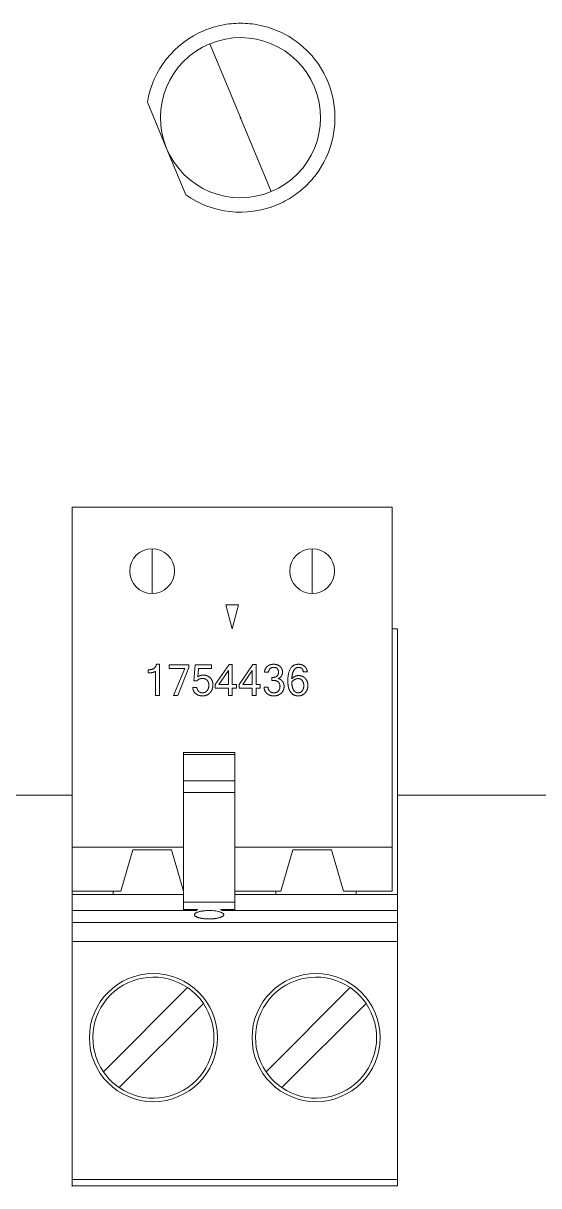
# Model space of a CAD drawing. Header units: millimetres. Extents: x 145 to 1488, y 403 to 626.
# Drawn here: x 1368.11 to 1384.21, y 454.77 to 491.08 of the extents above; entities that cross this region are included whole.
import ezdxf

# ---------------------------------------------------------------- set-up
doc = ezdxf.new("R2010")
doc.units = ezdxf.units.MM
doc.layers.add('TANGENT EDGES', color=7, linetype='Continuous', lineweight=0)
doc.layers.add('VISIBLE', color=7, linetype='Continuous', lineweight=0)

msp = doc.modelspace()

# ---------------------------------------------------------------- linework, layer by layer
at = {"layer": 'TANGENT EDGES'}
for p, q in [((1374.893, 488.139), (1373.939, 490.439)), ((1375.854, 485.821), (1374.901, 488.121)), ((1372.136, 474.67), (1372.136, 473.27)), ((1377.136, 473.27), (1377.136, 474.67)), ((1374.716, 468.246), (1373.116, 468.246)), ((1374.716, 467.425), (1373.116, 467.425)), ((1373.564, 463.402), (1373.116, 463.402)), ((1374.716, 463.402), (1374.268, 463.402)), ((1379.796, 462.4), (1369.636, 462.4)), ((1369.636, 454.974), (1379.796, 454.974)), ((1379.796, 454.774), (1369.636, 454.774))]:
    msp.add_line(p, q, dxfattribs=at)
for centre, radius, start, end in [((1374.897, 488.13), 0.01, 112.5227, 292.5227), ((1374.897, 488.13), 0.01, 292.5227, 112.5227), ((1372.136, 473.97), 0.7, 90, 270), ((1372.136, 473.97), 0.7, 270, 90), ((1377.136, 473.97), 0.7, 90, 270), ((1377.136, 473.97), 0.7, 270, 90)]:
    msp.add_arc(centre, radius, start, end, dxfattribs=at)
at = {"layer": 'VISIBLE'}
for p, q in [((1371.987, 488.619), (1372.587, 487.172)), ((1372.587, 487.172), (1373.187, 485.726)), ((1369.636, 475.97), (1369.636, 466.97)), ((1369.636, 475.97), (1379.636, 475.97)), ((1379.636, 475.97), (1379.636, 466.97)), ((1374.837, 472.92), (1374.435, 472.92)), ((1374.435, 472.92), (1374.636, 472.17)), ((1374.837, 472.92), (1374.636, 472.17)), ((1379.636, 472.17), (1379.796, 472.17)), ((1379.796, 463.87), (1379.796, 472.17)), ((1372.012, 470.791), (1372.012, 470.887)), ((1372.27, 471.06), (1372.364, 471.06)), ((1372.364, 471.06), (1372.364, 470.09)), ((1372.67, 470.931), (1372.67, 471.044)), ((1372.67, 471.044), (1373.287, 471.044)), ((1373.159, 470.931), (1372.67, 470.931)), ((1372.803, 470.09), (1373.159, 470.931)), ((1373.287, 470.958), (1372.94, 470.09)), ((1373.287, 471.044), (1373.287, 470.958)), ((1373.438, 470.54), (1373.478, 471.044)), ((1373.478, 471.044), (1373.99, 471.044)), ((1373.583, 470.931), (1373.562, 470.666)), ((1373.99, 470.931), (1373.583, 470.931)), ((1373.99, 471.044), (1373.99, 470.931)), ((1374.109, 470.426), (1374.544, 471.056)), ((1374.544, 471.056), (1374.64, 471.056)), ((1374.64, 471.056), (1374.64, 470.426)), ((1374.851, 470.426), (1375.285, 471.056)), ((1375.285, 471.056), (1375.382, 471.056)), ((1375.382, 471.056), (1375.382, 470.426)), ((1372.242, 470.09), (1372.242, 470.841)), ((1373.534, 470.54), (1373.438, 470.54)), ((1374.517, 470.863), (1374.224, 470.426)), ((1374.517, 470.426), (1374.517, 470.863)), ((1375.259, 470.863), (1374.966, 470.426)), ((1375.259, 470.426), (1375.259, 470.863)), ((1375.77, 470.812), (1375.643, 470.812)), ((1375.875, 470.555), (1375.875, 470.651)), ((1375.875, 470.651), (1375.903, 470.651)), ((1375.922, 470.555), (1375.875, 470.555)), ((1376.984, 470.823), (1376.857, 470.823)), ((1373.404, 470.34), (1373.531, 470.34)), ((1374.109, 470.318), (1374.109, 470.426)), ((1374.517, 470.318), (1374.109, 470.318)), ((1374.224, 470.426), (1374.517, 470.426)), ((1374.517, 470.09), (1374.517, 470.318)), ((1374.64, 470.426), (1374.769, 470.426)), ((1374.64, 470.318), (1374.64, 470.09)), ((1374.769, 470.318), (1374.64, 470.318)), ((1374.769, 470.426), (1374.769, 470.318)), ((1374.851, 470.318), (1374.851, 470.426)), ((1375.259, 470.318), (1374.851, 470.318)), ((1374.966, 470.426), (1375.259, 470.426)), ((1375.259, 470.09), (1375.259, 470.318)), ((1375.382, 470.426), (1375.511, 470.426)), ((1375.511, 470.318), (1375.382, 470.318)), ((1375.382, 470.318), (1375.382, 470.09)), ((1375.511, 470.426), (1375.511, 470.318)), ((1375.631, 470.342), (1375.758, 470.342)), ((1372.364, 470.09), (1372.242, 470.09)), ((1372.94, 470.09), (1372.803, 470.09)), ((1374.64, 470.09), (1374.517, 470.09)), ((1375.382, 470.09), (1375.259, 470.09)), ((1374.716, 468.31), (1373.116, 468.31)), ((1373.116, 468.31), (1373.116, 468.246)), ((1373.116, 468.246), (1373.116, 467.425)), ((1374.716, 468.31), (1374.716, 468.246)), ((1374.716, 468.246), (1374.716, 467.425)), ((1373.116, 467.055), (1373.116, 467.425)), ((1374.716, 467.055), (1374.716, 467.425)), ((1369.636, 466.97), (1364.796, 466.97)), ((1369.636, 466.97), (1369.636, 465.344)), ((1374.716, 467.055), (1373.116, 467.055)), ((1373.116, 463.627), (1373.116, 467.055)), ((1374.716, 463.627), (1374.716, 467.055)), ((1379.636, 466.97), (1379.636, 465.344)), ((1384.636, 466.97), (1379.796, 466.97)), ((1373.116, 465.344), (1369.636, 465.344)), ((1369.636, 465.344), (1369.636, 463.97)), ((1371.531, 465.27), (1371.161, 463.97)), ((1372.741, 465.27), (1371.531, 465.27)), ((1373.111, 463.97), (1372.741, 465.27)), ((1379.636, 465.344), (1374.716, 465.344)), ((1376.531, 465.27), (1376.161, 463.97)), ((1377.741, 465.27), (1376.531, 465.27)), ((1377.741, 465.27), (1378.111, 463.97)), ((1379.636, 465.344), (1379.636, 463.97)), ((1369.636, 463.97), (1371.161, 463.97)), ((1369.636, 463.97), (1369.636, 463.87)), ((1369.636, 463.87), (1369.636, 463.37)), ((1369.636, 463.87), (1370.921, 463.87)), ((1370.921, 463.97), (1370.921, 463.87)), ((1373.116, 463.87), (1370.921, 463.87)), ((1373.111, 463.97), (1373.116, 463.97)), ((1374.716, 463.627), (1373.116, 463.627)), ((1373.116, 463.627), (1373.116, 463.402)), ((1374.716, 463.97), (1376.161, 463.97)), ((1374.716, 463.87), (1376.001, 463.87)), ((1374.716, 463.627), (1374.716, 463.402)), ((1376.001, 463.87), (1376.001, 463.97)), ((1378.511, 463.87), (1376.001, 463.87)), ((1378.111, 463.97), (1379.636, 463.97)), ((1378.511, 463.87), (1378.511, 463.97)), ((1378.511, 463.87), (1379.796, 463.87)), ((1379.796, 463.37), (1379.796, 463.87)), ((1369.636, 463.37), (1373.535, 463.37)), ((1369.636, 463.37), (1369.636, 463)), ((1373.116, 463.37), (1373.116, 463.402)), ((1374.298, 463.37), (1379.796, 463.37)), ((1374.716, 463.37), (1374.716, 463.402)), ((1379.796, 463), (1379.796, 463.37)), ((1369.636, 463), (1379.796, 463)), ((1369.636, 463), (1369.636, 462.4)), ((1379.796, 463), (1379.796, 462.4)), ((1369.636, 454.974), (1369.636, 462.4)), ((1379.796, 454.974), (1379.796, 462.4)), ((1370.614, 458.333), (1373.243, 460.962)), ((1378.323, 460.962), (1375.694, 458.333)), ((1373.738, 460.467), (1371.109, 457.838)), ((1376.189, 457.838), (1378.818, 460.467)), ((1369.636, 454.774), (1369.636, 454.974)), ((1379.796, 454.774), (1379.796, 454.974)), ((1369.636, 454.774), (1369.636, 454.75))]:
    msp.add_line(p, q, dxfattribs=at)
for centre, radius, start, end in [((1374.897, 488.13), 2.95, 112.5227, 170.4589), ((1374.897, 488.13), 2.95, 101.2727, 112.5227), ((1374.897, 488.13), 2.95, 90.0227, 101.2727), ((1374.897, 488.13), 2.95, 78.7727, 90.0227), ((1374.897, 488.13), 2.95, 56.2727, 78.7727), ((1374.897, 488.13), 2.5, 292.5227, 112.5227), ((1374.897, 488.13), 2.95, 45.0227, 56.2727), ((1374.897, 488.13), 2.5, 112.5227, 292.5227), ((1374.897, 488.13), 2.95, 33.7727, 45.0227), ((1374.897, 488.13), 2.95, 11.2727, 33.7727), ((1374.897, 488.13), 2.95, 0.0227, 11.2727), ((1374.897, 488.13), 2.95, 348.7727, 0.0227), ((1374.897, 488.13), 2.95, 326.2727, 348.7727), ((1374.897, 488.13), 2.95, 315.0227, 326.2727), ((1374.897, 488.13), 2.95, 303.7727, 315.0227), ((1374.897, 488.13), 2.95, 234.5865, 292.5227), ((1374.897, 488.13), 2.95, 292.5227, 303.7727), ((1372.176, 459.4), 2, 90, 270), ((1372.176, 459.4), 1.891, 55.6635, 135), ((1372.176, 459.4), 2, 270, 90), ((1377.256, 459.4), 2, 90, 270), ((1377.256, 459.4), 1.891, 55.6635, 135), ((1377.256, 459.4), 2, 270, 90), ((1372.176, 459.4), 1.891, 135, 214.3365), ((1372.176, 459.4), 1.891, 34.3365, 55.6635), ((1377.256, 459.4), 1.891, 135, 214.3365), ((1377.256, 459.4), 1.891, 34.3365, 55.6635), ((1372.176, 459.4), 1.891, 315, 34.3365), ((1377.256, 459.4), 1.891, 315, 34.3365), ((1372.176, 459.4), 1.891, 214.3365, 235.6635), ((1377.256, 459.4), 1.891, 214.3365, 235.6635), ((1372.176, 459.4), 1.891, 235.6635, 315), ((1377.256, 459.4), 1.891, 235.6635, 315)]:
    msp.add_arc(centre, radius, start, end, dxfattribs=at)
for points in [[(1372.012, 470.887), (1372.237, 470.887), (1372.27, 471.06)], [(1375.643, 470.812), (1375.657, 470.933), (1375.736, 470.997)], [(1375.736, 470.997), (1375.815, 471.06), (1375.93, 471.06)], [(1375.932, 470.964), (1375.787, 470.964), (1375.77, 470.812)], [(1375.93, 471.06), (1376.057, 471.06), (1376.133, 470.991)], [(1376.043, 470.926), (1376.004, 470.964), (1375.932, 470.964)], [(1376.082, 470.815), (1376.082, 470.887), (1376.043, 470.926)], [(1376.133, 470.991), (1376.209, 470.922), (1376.209, 470.812)], [(1376.374, 470.536), (1376.374, 471.06), (1376.711, 471.06)], [(1376.705, 470.964), (1376.617, 470.964), (1376.563, 470.871)], [(1376.857, 470.823), (1376.841, 470.964), (1376.705, 470.964)], [(1376.711, 471.06), (1376.819, 471.06), (1376.893, 471)], [(1376.893, 471), (1376.968, 470.941), (1376.984, 470.823)], [(1372.242, 470.841), (1372.167, 470.791), (1372.012, 470.791)], [(1373.707, 470.619), (1373.605, 470.619), (1373.534, 470.54)], [(1373.562, 470.666), (1373.633, 470.723), (1373.74, 470.723)], [(1373.853, 470.561), (1373.797, 470.619), (1373.707, 470.619)], [(1373.74, 470.723), (1373.859, 470.723), (1373.947, 470.639)], [(1373.909, 470.403), (1373.909, 470.503), (1373.853, 470.561)], [(1373.947, 470.639), (1374.036, 470.554), (1374.036, 470.414)], [(1375.903, 470.651), (1376.082, 470.651), (1376.082, 470.815)], [(1376.077, 470.507), (1376.024, 470.555), (1375.922, 470.555)], [(1376.176, 470.697), (1376.143, 470.642), (1376.075, 470.614)], [(1376.075, 470.614), (1376.162, 470.591), (1376.21, 470.525)], [(1376.209, 470.812), (1376.209, 470.751), (1376.176, 470.697)], [(1376.21, 470.525), (1376.257, 470.459), (1376.257, 470.371)], [(1376.46, 470.193), (1376.374, 470.312), (1376.374, 470.536)], [(1376.695, 470.613), (1376.594, 470.613), (1376.497, 470.51)], [(1376.563, 470.871), (1376.508, 470.779), (1376.498, 470.605)], [(1376.498, 470.605), (1376.593, 470.708), (1376.715, 470.708)], [(1376.824, 470.551), (1376.776, 470.613), (1376.695, 470.613)], [(1376.715, 470.708), (1376.835, 470.708), (1376.918, 470.621)], [(1376.873, 470.392), (1376.873, 470.489), (1376.824, 470.551)], [(1376.918, 470.621), (1377, 470.534), (1377, 470.4)], [(1373.503, 470.14), (1373.417, 470.207), (1373.404, 470.34)], [(1373.531, 470.34), (1373.541, 470.254), (1373.591, 470.212)], [(1373.591, 470.212), (1373.64, 470.17), (1373.71, 470.17)], [(1373.71, 470.17), (1373.799, 470.17), (1373.854, 470.237)], [(1373.947, 470.17), (1373.858, 470.073), (1373.71, 470.073)], [(1373.854, 470.237), (1373.909, 470.304), (1373.909, 470.403)], [(1374.036, 470.414), (1374.036, 470.267), (1373.947, 470.17)], [(1375.722, 470.147), (1375.638, 470.22), (1375.631, 470.342)], [(1375.758, 470.342), (1375.758, 470.271), (1375.806, 470.22)], [(1375.806, 470.22), (1375.853, 470.17), (1375.942, 470.17)], [(1375.942, 470.17), (1376.028, 470.17), (1376.079, 470.225)], [(1376.13, 470.368), (1376.13, 470.458), (1376.077, 470.507)], [(1376.079, 470.225), (1376.13, 470.281), (1376.13, 470.368)], [(1376.257, 470.371), (1376.257, 470.239), (1376.167, 470.156)], [(1376.701, 470.073), (1376.546, 470.073), (1376.46, 470.193)], [(1376.497, 470.51), (1376.5, 470.345), (1376.554, 470.258)], [(1376.554, 470.258), (1376.608, 470.17), (1376.699, 470.17)], [(1376.699, 470.17), (1376.778, 470.17), (1376.825, 470.233)], [(1376.918, 470.169), (1376.836, 470.073), (1376.701, 470.073)], [(1376.825, 470.233), (1376.873, 470.297), (1376.873, 470.392)], [(1377, 470.4), (1377, 470.264), (1376.918, 470.169)], [(1373.71, 470.073), (1373.589, 470.073), (1373.503, 470.14)], [(1375.942, 470.073), (1375.807, 470.073), (1375.722, 470.147)], [(1376.167, 470.156), (1376.076, 470.073), (1375.942, 470.073)]]:
    msp.add_open_spline(points, degree=2, dxfattribs=at)
for points, knots in [([(1373.462, 463.256), (1373.462, 463.257), (1373.463, 463.258), (1373.464, 463.259), (1373.466, 463.264), (1373.47, 463.269), (1373.475, 463.274), (1373.48, 463.279), (1373.486, 463.284), (1373.493, 463.289), (1373.5, 463.293), (1373.507, 463.298), (1373.516, 463.303), (1373.525, 463.307), (1373.535, 463.312), (1373.545, 463.316), (1373.556, 463.32), (1373.568, 463.324), (1373.58, 463.328), (1373.592, 463.332), (1373.605, 463.335), (1373.619, 463.338), (1373.632, 463.342), (1373.647, 463.345), (1373.662, 463.348), (1373.669, 463.349), (1373.677, 463.351), (1373.685, 463.352), (1373.692, 463.353), (1373.7, 463.354), (1373.708, 463.356), (1373.724, 463.358), (1373.741, 463.36), (1373.758, 463.362), (1373.766, 463.363), (1373.775, 463.364), (1373.783, 463.364), (1373.792, 463.365), (1373.8, 463.366), (1373.809, 463.366), (1373.827, 463.368), (1373.845, 463.368), (1373.862, 463.369), (1373.88, 463.37), (1373.898, 463.37), (1373.916, 463.37)], [2.2105486, 2.2105486, 2.2105486, 2.2105486, 2.2216247, 2.2216247, 2.2216247, 2.2759317, 2.2759317, 2.2759317, 2.3299268, 2.3299268, 2.3299268, 2.3840773, 2.3840773, 2.3840773, 2.4384124, 2.4384124, 2.4384124, 2.4925399, 2.4925399, 2.4925399, 2.5464815, 2.5464815, 2.5464815, 2.6005234, 2.6005234, 2.6005234, 2.6274693, 2.6274693, 2.6274693, 2.6544262, 2.6544262, 2.6544262, 2.70843, 2.70843, 2.70843, 2.7353823, 2.7353823, 2.7353823, 2.7623324, 2.7623324, 2.7623324, 2.816373, 2.816373, 2.816373, 2.8702953, 2.8702953, 2.8702953, 2.8702953]), ([(1373.916, 463.37), (1373.934, 463.37), (1373.952, 463.37), (1373.97, 463.369), (1373.988, 463.368), (1374.006, 463.368), (1374.023, 463.366), (1374.058, 463.364), (1374.092, 463.36), (1374.124, 463.356), (1374.156, 463.351), (1374.186, 463.345), (1374.214, 463.338), (1374.228, 463.335), (1374.24, 463.332), (1374.253, 463.328), (1374.265, 463.324), (1374.276, 463.32), (1374.287, 463.316), (1374.298, 463.312), (1374.307, 463.307), (1374.316, 463.303), (1374.325, 463.298), (1374.333, 463.294), (1374.34, 463.289), (1374.347, 463.284), (1374.352, 463.279), (1374.357, 463.274), (1374.362, 463.269), (1374.366, 463.264), (1374.369, 463.259), (1374.369, 463.258), (1374.37, 463.257), (1374.37, 463.256)], [0, 0, 0, 0, 0.054, 0.054, 0.054, 0.1081119, 0.1081119, 0.1081119, 0.2160335, 0.2160335, 0.2160335, 0.3239429, 0.3239429, 0.3239429, 0.3778641, 0.3778641, 0.3778641, 0.4319972, 0.4319972, 0.4319972, 0.4862463, 0.4862463, 0.4862463, 0.5402406, 0.5402406, 0.5402406, 0.5943776, 0.5943776, 0.5943776, 0.6487161, 0.6487161, 0.6487161, 0.6597773, 0.6597773, 0.6597773, 0.6597773]), ([(1373.481, 463.198), (1373.475, 463.203), (1373.471, 463.208), (1373.467, 463.213), (1373.463, 463.218), (1373.461, 463.223), (1373.459, 463.228), (1373.457, 463.237), (1373.458, 463.247), (1373.462, 463.256)], [2.0048581, 2.0048581, 2.0048581, 2.0048581, 2.0591781, 2.0591781, 2.0591781, 2.1134097, 2.1134097, 2.1134097, 2.2105486, 2.2105486, 2.2105486, 2.2105486]), ([(1373.916, 463.107), (1373.904, 463.107), (1373.892, 463.107), (1373.88, 463.108), (1373.868, 463.108), (1373.857, 463.108), (1373.845, 463.109), (1373.833, 463.109), (1373.821, 463.11), (1373.809, 463.111), (1373.798, 463.112), (1373.786, 463.113), (1373.775, 463.114), (1373.764, 463.115), (1373.752, 463.116), (1373.741, 463.117), (1373.73, 463.119), (1373.719, 463.12), (1373.709, 463.122), (1373.698, 463.123), (1373.688, 463.125), (1373.678, 463.127), (1373.667, 463.128), (1373.657, 463.13), (1373.648, 463.132), (1373.638, 463.134), (1373.629, 463.136), (1373.619, 463.139), (1373.61, 463.141), (1373.602, 463.143), (1373.593, 463.146), (1373.585, 463.148), (1373.577, 463.15), (1373.569, 463.153), (1373.561, 463.156), (1373.553, 463.158), (1373.546, 463.161), (1373.539, 463.164), (1373.533, 463.167), (1373.526, 463.17), (1373.52, 463.173), (1373.514, 463.176), (1373.509, 463.179), (1373.503, 463.182), (1373.498, 463.185), (1373.494, 463.188), (1373.489, 463.191), (1373.485, 463.194), (1373.481, 463.198)], [1.4329539, 1.4329539, 1.4329539, 1.4329539, 1.4688088, 1.4688088, 1.4688088, 1.5047575, 1.5047575, 1.5047575, 1.5406875, 1.5406875, 1.5406875, 1.5764951, 1.5764951, 1.5764951, 1.6123262, 1.6123262, 1.6123262, 1.6481983, 1.6481983, 1.6481983, 1.6840015, 1.6840015, 1.6840015, 1.7198212, 1.7198212, 1.7198212, 1.7556962, 1.7556962, 1.7556962, 1.7915158, 1.7915158, 1.7915158, 1.827353, 1.827353, 1.827353, 1.8633412, 1.8633412, 1.8633412, 1.899371, 1.899371, 1.899371, 1.9353274, 1.9353274, 1.9353274, 1.9711343, 1.9711343, 1.9711343, 2.0070686, 2.0070686, 2.0070686, 2.0070686]), ([(1374.204, 463.137), (1374.194, 463.134), (1374.184, 463.132), (1374.173, 463.13), (1374.162, 463.128), (1374.151, 463.126), (1374.14, 463.124), (1374.129, 463.122), (1374.117, 463.121), (1374.105, 463.119), (1374.093, 463.117), (1374.081, 463.116), (1374.069, 463.115), (1374.057, 463.114), (1374.044, 463.113), (1374.032, 463.112), (1374.019, 463.111), (1374.007, 463.11), (1373.994, 463.109), (1373.981, 463.109), (1373.968, 463.108), (1373.955, 463.108), (1373.942, 463.107), (1373.929, 463.107), (1373.916, 463.107)], [1.1221288, 1.1221288, 1.1221288, 1.1221288, 1.1611473, 1.1611473, 1.1611473, 1.2000646, 1.2000646, 1.2000646, 1.2390162, 1.2390162, 1.2390162, 1.2780027, 1.2780027, 1.2780027, 1.316905, 1.316905, 1.316905, 1.3558904, 1.3558904, 1.3558904, 1.394915, 1.394915, 1.394915, 1.4338398, 1.4338398, 1.4338398, 1.4338398]), ([(1374.351, 463.198), (1374.348, 463.195), (1374.344, 463.192), (1374.34, 463.189), (1374.336, 463.186), (1374.331, 463.183), (1374.327, 463.18), (1374.322, 463.177), (1374.317, 463.175), (1374.311, 463.172), (1374.305, 463.169), (1374.299, 463.167), (1374.293, 463.164), (1374.287, 463.161), (1374.28, 463.159), (1374.274, 463.156), (1374.267, 463.154), (1374.26, 463.152), (1374.252, 463.149), (1374.237, 463.145), (1374.221, 463.14), (1374.204, 463.137)], [0.8611269, 0.8611269, 0.8611269, 0.8611269, 0.8938324, 0.8938324, 0.8938324, 0.9265792, 0.9265792, 0.9265792, 0.959467, 0.959467, 0.959467, 0.9924119, 0.9924119, 0.9924119, 1.0253249, 1.0253249, 1.0253249, 1.0581198, 1.0581198, 1.0581198, 1.1235306, 1.1235306, 1.1235306, 1.1235306]), ([(1374.37, 463.256), (1374.372, 463.252), (1374.374, 463.248), (1374.374, 463.243), (1374.375, 463.238), (1374.374, 463.233), (1374.373, 463.228), (1374.371, 463.223), (1374.369, 463.218), (1374.365, 463.213), (1374.362, 463.208), (1374.357, 463.202), (1374.351, 463.198)], [0.6597773, 0.6597773, 0.6597773, 0.6597773, 0.7028642, 0.7028642, 0.7028642, 0.7568669, 0.7568669, 0.7568669, 0.8111794, 0.8111794, 0.8111794, 0.8654371, 0.8654371, 0.8654371, 0.8654371])]:
    msp.add_open_spline(points, degree=3, knots=knots, dxfattribs=at)

doc.saveas('drawing.dxf')
